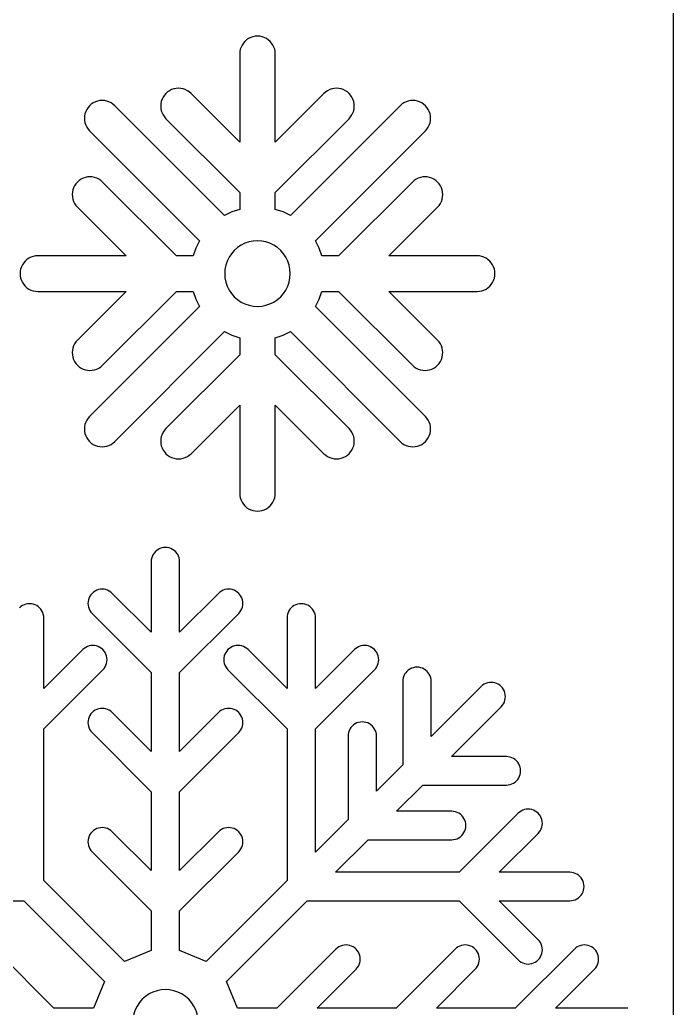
# Model space of a CAD drawing. Extents: x 0 to 210, y 0 to 297.
# Drawn here: x 151.2 to 210, y 58.1 to 147 of the extents above; entities that cross this region are included whole.
import ezdxf

# ---------------------------------------------------------------- set-up
doc = ezdxf.new("R2010")
doc.units = 0
doc.layers.add('Layer_1', color=7, linetype='CONTINUOUS')

msp = doc.modelspace()

# ---------------------------------------------------------------- linework, layer by layer
at = {"layer": 'Layer_1', "color": 7}
for p, q in [((210.000001, 296.999997), (210.000001, 0.000001)), ((171.335471, 144.929159), (171.219191, 144.75516)), ((171.473471, 145.08656), (171.335471, 144.929159)), ((171.630817, 145.224561), (171.473471, 145.08656)), ((171.804843, 145.34076), (171.630817, 145.224561)), ((171.992542, 145.43336), (171.804843, 145.34076)), ((172.190723, 145.500659), (171.992542, 145.43336)), ((172.395999, 145.541459), (172.190723, 145.500659)), ((172.604831, 145.555161), (172.395999, 145.541445)), ((172.813663, 145.541459), (172.604831, 145.555161)), ((173.018939, 145.500659), (172.813663, 145.541459)), ((173.21712, 145.43336), (173.018939, 145.500659)), ((173.404819, 145.34076), (173.21712, 145.43336)), ((173.578845, 145.224561), (173.404819, 145.34076)), ((173.736191, 145.08656), (173.578845, 145.224561)), ((173.874191, 144.929159), (173.736191, 145.08656)), ((173.990471, 144.75516), (173.874191, 144.929159)), ((171.018531, 144.163961), (171.004841, 143.955159)), ((171.059361, 144.369261), (171.018531, 144.163961)), ((171.126631, 144.56746), (171.059361, 144.369261)), ((171.219191, 144.75516), (171.126631, 144.56746)), ((174.083031, 144.56746), (173.990471, 144.75516)), ((174.150301, 144.369261), (174.083031, 144.56746)), ((174.191131, 144.163961), (174.150301, 144.369261)), ((174.204821, 143.955159), (174.191131, 144.163961)), ((171.004841, 143.955159), (171.004841, 136.017873)), ((174.204821, 136.017873), (174.204821, 143.955159)), ((164.523291, 140.53206), (164.365941, 140.394059)), ((164.697311, 140.648361), (164.523291, 140.53206)), ((164.885011, 140.740859), (164.697311, 140.648361)), ((165.083191, 140.808161), (164.885011, 140.740859)), ((165.288471, 140.848959), (165.083191, 140.808161)), ((165.497321, 140.862661), (165.288471, 140.848973)), ((165.706151, 140.848959), (165.497321, 140.862647)), ((165.911421, 140.808161), (165.706151, 140.848959)), ((166.109611, 140.740859), (165.911421, 140.808161)), ((166.297301, 140.648361), (166.109611, 140.740859)), ((166.471331, 140.53206), (166.297301, 140.648361)), ((166.628681, 140.394059), (166.471331, 140.53206)), ((178.738331, 140.53206), (178.580981, 140.394059)), ((178.912361, 140.648361), (178.738331, 140.53206)), ((179.100051, 140.740859), (178.912361, 140.648361)), ((179.298241, 140.808161), (179.100051, 140.740859)), ((179.503511, 140.848959), (179.298241, 140.808161)), ((179.712341, 140.862661), (179.503511, 140.848973)), ((179.921191, 140.848959), (179.712341, 140.862647)), ((180.126471, 140.808161), (179.921191, 140.848959)), ((180.324651, 140.740859), (180.126471, 140.808161)), ((180.512351, 140.648361), (180.324651, 140.740859)), ((180.686371, 140.53206), (180.512351, 140.648361)), ((180.843721, 140.394059), (180.686371, 140.53206)), ((158.020131, 139.645761), (157.832431, 139.55326)), ((158.218331, 139.71306), (158.020131, 139.645761)), ((158.423531, 139.753861), (158.218331, 139.71306)), ((158.632431, 139.76756), (158.423531, 139.753872)), ((158.841231, 139.753861), (158.632431, 139.767548)), ((159.046531, 139.71306), (158.841231, 139.753861)), ((159.244731, 139.645761), (159.046531, 139.71306)), ((159.432431, 139.55326), (159.244731, 139.645761)), ((163.951831, 139.67676), (163.911001, 139.471559)), ((164.019111, 139.874959), (163.951831, 139.67676)), ((164.111671, 140.06266), (164.019111, 139.874959)), ((164.227941, 140.236661), (164.111671, 140.06266)), ((164.365941, 140.394059), (164.227941, 140.236661)), ((171.004841, 136.017873), (166.628681, 140.394059)), ((178.580981, 140.394059), (174.204821, 136.017873)), ((180.981721, 140.236661), (180.843721, 140.394059)), ((181.097991, 140.06266), (180.981721, 140.236661)), ((181.190551, 139.874959), (181.097991, 140.06266)), ((181.257831, 139.67676), (181.190551, 139.874959)), ((181.298661, 139.471559), (181.257831, 139.67676)), ((185.964931, 139.645761), (185.777231, 139.55326)), ((186.163131, 139.71306), (185.964931, 139.645761)), ((186.368431, 139.753861), (186.163131, 139.71306)), ((186.577231, 139.76756), (186.368431, 139.753872)), ((186.786131, 139.753861), (186.577231, 139.767548)), ((186.991331, 139.71306), (186.786131, 139.753861)), ((187.189531, 139.645761), (186.991331, 139.71306)), ((187.377231, 139.55326), (187.189531, 139.645761)), ((157.154231, 138.779869), (157.086931, 138.581665)), ((157.246731, 138.967547), (157.154231, 138.779869)), ((157.363031, 139.14156), (157.246731, 138.967547)), ((157.501031, 139.298961), (157.363031, 139.14156)), ((157.658431, 139.436959), (157.501031, 139.298961)), ((157.832431, 139.55326), (157.658431, 139.436959)), ((159.606431, 139.436959), (159.432431, 139.55326)), ((159.763831, 139.298961), (159.606431, 139.436959)), ((169.649431, 129.413309), (159.763831, 139.298961)), ((163.911001, 139.471559), (163.89731, 139.262658)), ((163.897311, 139.262658), (163.911001, 139.053859)), ((163.911001, 139.053859), (163.951831, 138.848562)), ((163.951831, 138.848562), (164.019111, 138.650358)), ((185.445831, 139.298961), (175.560231, 129.413309)), ((181.190551, 138.650358), (181.257831, 138.848562)), ((181.257831, 138.848562), (181.298661, 139.053859)), ((181.312351, 139.262658), (181.29866, 139.471559)), ((181.298661, 139.053859), (181.312351, 139.262658)), ((185.603231, 139.436959), (185.445831, 139.298961)), ((185.777231, 139.55326), (185.603231, 139.436959)), ((187.551231, 139.436959), (187.377231, 139.55326)), ((187.708631, 139.298961), (187.551231, 139.436959)), ((187.846631, 139.14156), (187.708631, 139.298961)), ((187.962931, 138.967547), (187.846631, 139.14156)), ((188.055431, 138.779869), (187.962931, 138.967547)), ((188.122731, 138.581665), (188.055431, 138.779869)), ((157.032431, 138.16756), (157.04613, 137.958772)), ((157.046131, 138.376461), (157.032432, 138.16756)), ((157.086931, 138.581665), (157.046131, 138.376461)), ((157.046131, 137.958772), (157.086931, 137.753455)), ((164.019111, 138.650358), (164.111671, 138.462652)), ((164.111671, 138.462652), (164.227941, 138.288662)), ((164.227941, 138.288662), (164.365941, 138.131351)), ((164.365941, 138.131351), (171.004841, 131.492412)), ((174.204821, 131.492412), (180.843721, 138.131351)), ((180.843721, 138.131351), (180.981721, 138.288662)), ((180.981721, 138.288662), (181.097991, 138.462652)), ((181.097991, 138.462652), (181.190551, 138.650358)), ((188.163531, 138.376461), (188.122731, 138.581665)), ((188.122731, 137.753455), (188.163531, 137.958772)), ((188.163531, 137.958772), (188.17723, 138.16756)), ((188.177231, 138.16756), (188.163532, 138.376461)), ((157.086931, 137.753455), (157.154231, 137.555251)), ((157.154231, 137.555251), (157.246731, 137.367573)), ((157.246731, 137.367573), (157.363031, 137.193555)), ((157.363031, 137.193555), (157.501031, 137.036159)), ((157.501031, 137.036159), (167.386691, 127.150564)), ((177.822971, 127.150564), (187.708631, 137.036159)), ((187.708631, 137.036159), (187.846631, 137.193555)), ((187.846631, 137.193555), (187.962931, 137.367573)), ((187.962931, 137.367573), (188.055431, 137.555251)), ((188.055431, 137.555251), (188.122731, 137.753455)), ((156.563331, 132.572053), (156.405931, 132.434046)), ((156.737331, 132.688329), (156.563331, 132.572053)), ((156.925031, 132.780869), (156.737331, 132.688329)), ((157.123231, 132.848151), (156.925031, 132.780869)), ((157.328431, 132.888989), (157.123231, 132.848151)), ((157.537331, 132.902676), (157.328431, 132.888847)), ((157.746131, 132.888989), (157.537331, 132.902817)), ((157.951431, 132.848151), (157.746131, 132.888989)), ((158.149631, 132.780869), (157.951431, 132.848151)), ((158.337331, 132.688329), (158.149631, 132.780869)), ((158.511331, 132.572053), (158.337331, 132.688329)), ((158.668631, 132.434046), (158.511331, 132.572053)), ((186.698331, 132.572053), (186.541031, 132.434046)), ((186.872331, 132.688329), (186.698331, 132.572053)), ((187.060031, 132.780869), (186.872331, 132.688329)), ((187.258231, 132.848151), (187.060031, 132.780869)), ((187.463531, 132.888989), (187.258231, 132.848151)), ((187.672331, 132.902676), (187.463531, 132.888847)), ((187.881231, 132.888989), (187.672331, 132.902817)), ((188.086431, 132.848151), (187.881231, 132.888989)), ((188.284631, 132.780869), (188.086431, 132.848151)), ((188.472331, 132.688329), (188.284631, 132.780869)), ((188.646331, 132.572053), (188.472331, 132.688329)), ((188.803731, 132.434046), (188.646331, 132.572053)), ((155.991831, 131.716807), (155.951031, 131.511518)), ((156.059131, 131.914983), (155.991831, 131.716807)), ((156.151631, 132.102689), (156.059131, 131.914983)), ((156.267931, 132.276707), (156.151631, 132.102689)), ((156.405931, 132.434046), (156.267931, 132.276707)), ((165.307571, 125.795164), (158.668631, 132.434046)), ((186.541031, 132.434046), (179.902091, 125.795164)), ((188.941731, 132.276707), (188.803731, 132.434046)), ((189.058031, 132.102689), (188.941731, 132.276707)), ((189.150531, 131.914983), (189.058031, 132.102689)), ((189.217831, 131.716807), (189.150531, 131.914983)), ((189.258631, 131.511518), (189.217831, 131.716807)), ((155.937331, 131.302674), (155.95103, 131.093829)), ((155.951031, 131.511518), (155.937332, 131.302674)), ((155.951031, 131.093829), (155.991831, 130.888569)), ((155.991831, 130.888569), (156.059131, 130.690393)), ((171.004841, 131.492412), (171.004841, 129.974734)), ((174.204821, 129.974734), (174.204821, 131.492412)), ((189.150531, 130.690393), (189.217831, 130.888569)), ((189.217831, 130.888569), (189.258631, 131.093829)), ((189.258631, 131.093829), (189.27233, 131.302674)), ((189.272331, 131.302674), (189.258632, 131.511518)), ((156.059131, 130.690393), (156.151631, 130.502687)), ((156.151631, 130.502687), (156.267931, 130.328669)), ((156.267931, 130.328669), (156.405931, 130.171301)), ((156.405931, 130.171301), (160.782131, 125.795164)), ((171.004841, 129.974734), (170.308731, 129.738429)), ((174.900931, 129.738429), (174.204821, 129.974734)), ((184.427531, 125.795164), (188.803731, 130.171301)), ((188.803731, 130.171301), (188.941731, 130.328669)), ((188.941731, 130.328669), (189.058031, 130.502687)), ((189.058031, 130.502687), (189.150531, 130.690393)), ((170.308731, 129.738429), (169.649431, 129.413309)), ((175.560231, 129.413309), (174.900931, 129.738429)), ((167.386691, 127.150564), (167.061561, 126.491265)), ((178.148101, 126.491265), (177.822971, 127.150564)), ((167.061561, 126.491265), (166.825261, 125.795164)), ((178.384401, 125.795164), (178.148101, 126.491265)), ((151.870831, 125.464512), (151.713431, 125.326534)), ((152.044831, 125.580788), (151.870831, 125.464512)), ((152.232531, 125.673357), (152.044831, 125.580788)), ((152.430731, 125.740638), (152.232531, 125.673357)), ((152.636031, 125.781448), (152.430731, 125.740638)), ((152.844831, 125.795164), (152.636031, 125.781335)), ((160.782131, 125.795164), (152.844831, 125.795164)), ((166.825261, 125.795164), (165.307571, 125.795164)), ((179.902091, 125.795164), (178.384401, 125.795164)), ((192.364831, 125.795164), (184.427531, 125.795164)), ((192.573631, 125.781448), (192.364831, 125.795277)), ((192.778931, 125.740638), (192.573631, 125.781448)), ((192.977131, 125.673357), (192.778931, 125.740638)), ((193.164831, 125.580788), (192.977131, 125.673357)), ((193.338831, 125.464512), (193.164831, 125.580788)), ((193.496231, 125.326534), (193.338831, 125.464512)), ((151.299331, 124.609266), (151.258531, 124.404006)), ((151.366631, 124.807442), (151.299331, 124.609266)), ((151.459231, 124.995148), (151.366631, 124.807442)), ((151.575431, 125.169167), (151.459231, 124.995148)), ((151.713431, 125.326534), (151.575431, 125.169167)), ((193.634231, 125.169167), (193.496231, 125.326534)), ((193.750431, 124.995148), (193.634231, 125.169167)), ((193.843031, 124.807442), (193.750431, 124.995148)), ((193.910331, 124.609266), (193.843031, 124.807442)), ((193.951131, 124.404006), (193.910331, 124.609266)), ((151.244831, 124.195161), (151.25853, 123.986317)), ((151.258531, 124.404006), (151.244832, 124.195161)), ((151.258531, 123.986317), (151.299331, 123.781057)), ((151.299331, 123.781057), (151.366631, 123.58288)), ((151.366631, 123.58288), (151.459231, 123.395174)), ((175.554831, 124.195161), (175.554831, 124.195161)), ((193.750431, 123.395174), (193.843031, 123.58288)), ((193.843031, 123.58288), (193.910331, 123.781057)), ((193.910331, 123.781057), (193.951131, 123.986317)), ((193.951131, 123.986317), (193.96483, 124.195161)), ((193.964831, 124.195161), (193.951132, 124.404006)), ((151.459231, 123.395174), (151.575431, 123.221156)), ((151.575431, 123.221156), (151.713431, 123.063789)), ((151.713431, 123.063789), (151.870831, 122.92581)), ((151.870831, 122.92581), (152.044831, 122.809507)), ((152.044831, 122.809507), (152.232531, 122.716966)), ((152.232531, 122.716966), (152.430731, 122.649684)), ((192.778931, 122.649684), (192.977131, 122.716966)), ((192.977131, 122.716966), (193.164831, 122.809507)), ((193.164831, 122.809507), (193.338831, 122.92581)), ((193.338831, 122.92581), (193.496231, 123.063789)), ((193.496231, 123.063789), (193.634231, 123.221156)), ((193.634231, 123.221156), (193.750431, 123.395174)), ((152.430731, 122.649684), (152.636031, 122.608847)), ((152.636031, 122.608847), (152.844831, 122.595018)), ((152.844831, 122.595159), (160.782131, 122.595159)), ((160.782131, 122.595159), (156.405931, 118.219021)), ((158.668631, 115.956276), (165.307571, 122.595159)), ((165.307571, 122.595159), (166.825261, 122.595159)), ((166.825261, 122.595159), (167.061561, 121.899058)), ((167.061561, 121.899058), (167.386691, 121.239758)), ((177.822971, 121.239758), (178.148101, 121.899058)), ((178.148101, 121.899058), (178.384401, 122.595159)), ((178.384401, 122.595159), (179.902091, 122.595159)), ((179.902091, 122.595159), (186.541031, 115.956276)), ((188.803731, 118.219021), (184.427531, 122.595159)), ((184.427531, 122.595159), (192.364831, 122.595159)), ((192.364831, 122.595159), (192.573631, 122.608988)), ((192.573631, 122.608847), (192.778931, 122.649684)), ((167.386691, 121.239758), (157.501031, 111.354163)), ((187.708631, 111.354163), (177.822971, 121.239758)), ((159.763831, 109.091362), (169.649431, 118.977013)), ((169.649431, 118.977013), (170.308731, 118.651893)), ((170.308731, 118.651893), (171.004841, 118.415589)), ((171.004841, 118.415589), (171.004841, 116.897911)), ((174.204821, 118.415589), (174.900931, 118.651893)), ((174.204821, 116.897911), (174.204821, 118.415589)), ((174.900931, 118.651893), (175.560231, 118.977013)), ((175.560231, 118.977013), (185.445831, 109.091362)), ((155.991831, 117.501753), (155.951031, 117.296493)), ((156.059131, 117.69993), (155.991831, 117.501753)), ((156.151631, 117.887636), (156.059131, 117.69993)), ((156.267931, 118.061654), (156.151631, 117.887636)), ((156.405931, 118.219021), (156.267931, 118.061654)), ((188.941731, 118.061654), (188.803731, 118.219021)), ((189.058031, 117.887636), (188.941731, 118.061654)), ((189.150531, 117.69993), (189.058031, 117.887636)), ((189.217831, 117.501753), (189.150531, 117.69993)), ((189.258631, 117.296493), (189.217831, 117.501753)), ((155.937331, 117.087649), (155.95103, 116.878804)), ((155.951031, 117.296493), (155.937332, 117.087649)), ((155.951031, 116.878804), (155.991831, 116.673516)), ((155.991831, 116.673516), (156.059131, 116.475339)), ((156.059131, 116.475339), (156.151631, 116.287633)), ((171.004841, 116.897911), (164.365941, 110.258971)), ((180.843721, 110.258971), (174.204821, 116.897911)), ((189.058031, 116.287633), (189.150531, 116.475339)), ((189.150531, 116.475339), (189.217831, 116.673516)), ((189.217831, 116.673516), (189.258631, 116.878804)), ((189.258631, 116.878804), (189.27233, 117.087649)), ((189.272331, 117.087649), (189.258632, 117.296493)), ((156.151631, 116.287633), (156.267931, 116.113615)), ((156.267931, 116.113615), (156.405931, 115.956276)), ((156.405931, 115.956276), (156.563331, 115.818269)), ((156.563331, 115.818269), (156.737331, 115.701994)), ((156.737331, 115.701994), (156.925031, 115.609453)), ((156.925031, 115.609453), (157.123231, 115.542171)), ((157.951431, 115.542171), (158.149631, 115.609453)), ((158.149631, 115.609453), (158.337331, 115.701994)), ((158.337331, 115.701994), (158.511331, 115.818269)), ((158.511331, 115.818269), (158.668631, 115.956276)), ((186.541031, 115.956276), (186.698331, 115.818269)), ((186.698331, 115.818269), (186.872331, 115.701994)), ((186.872331, 115.701994), (187.060031, 115.609453)), ((187.060031, 115.609453), (187.258231, 115.542171)), ((188.086431, 115.542171), (188.284631, 115.609453)), ((188.284631, 115.609453), (188.472331, 115.701994)), ((188.472331, 115.701994), (188.646331, 115.818269)), ((188.646331, 115.818269), (188.803731, 115.956276)), ((188.803731, 115.956276), (188.941731, 116.113615)), ((188.941731, 116.113615), (189.058031, 116.287633)), ((157.123231, 115.542171), (157.328431, 115.501334)), ((157.328431, 115.501334), (157.537331, 115.487505)), ((157.537331, 115.487646), (157.746131, 115.501475)), ((157.746131, 115.501334), (157.951431, 115.542171)), ((187.258231, 115.542171), (187.463531, 115.501334)), ((187.463531, 115.501334), (187.672331, 115.487505)), ((187.672331, 115.487646), (187.881231, 115.501475)), ((187.881231, 115.501334), (188.086431, 115.542171)), ((166.628681, 107.996255), (171.004841, 112.372449)), ((171.004841, 112.372449), (171.004841, 104.435147)), ((174.204821, 104.435147), (174.204821, 112.372449)), ((174.204821, 112.372449), (178.580981, 107.996255)), ((157.363031, 111.196768), (157.246731, 111.022749)), ((157.501031, 111.354163), (157.363031, 111.196768)), ((187.846631, 111.196768), (187.708631, 111.354163)), ((187.962931, 111.022749), (187.846631, 111.196768)), ((157.046131, 110.43155), (157.032432, 110.222762)), ((157.086931, 110.636867), (157.046131, 110.43155)), ((157.154231, 110.835072), (157.086931, 110.636867)), ((157.246731, 111.022749), (157.154231, 110.835072)), ((164.365941, 110.258971), (164.227941, 110.101661)), ((180.981721, 110.101661), (180.843721, 110.258971)), ((188.055431, 110.835072), (187.962931, 111.022749)), ((188.122731, 110.636867), (188.055431, 110.835072)), ((188.163531, 110.43155), (188.122731, 110.636867)), ((188.177231, 110.222762), (188.163532, 110.43155)), ((157.032431, 110.222762), (157.04613, 110.013861)), ((157.046131, 110.013861), (157.086931, 109.808658)), ((157.086931, 109.808658), (157.154231, 109.610453)), ((157.154231, 109.610453), (157.246731, 109.422747)), ((157.246731, 109.422747), (157.363031, 109.248757)), ((163.951831, 109.54176), (163.911001, 109.336472)), ((164.019111, 109.739965), (163.951831, 109.54176)), ((164.111671, 109.927671), (164.019111, 109.739965)), ((164.227941, 110.101661), (164.111671, 109.927671)), ((181.097991, 109.927671), (180.981721, 110.101661)), ((181.190551, 109.739965), (181.097991, 109.927671)), ((181.257831, 109.54176), (181.190551, 109.739965)), ((181.298661, 109.336472), (181.257831, 109.54176)), ((187.846631, 109.248757), (187.962931, 109.422747)), ((187.962931, 109.422747), (188.055431, 109.610453)), ((188.055431, 109.610453), (188.122731, 109.808658)), ((188.122731, 109.808658), (188.163531, 110.013861)), ((188.163531, 110.013861), (188.17723, 110.222762)), ((157.363031, 109.248757), (157.501031, 109.091362)), ((157.501031, 109.091362), (157.658431, 108.953355)), ((157.658431, 108.953355), (157.832431, 108.837051)), ((157.832431, 108.837051), (158.020131, 108.744567)), ((158.020131, 108.744567), (158.218331, 108.677257)), ((158.218331, 108.677257), (158.423531, 108.636448)), ((158.423531, 108.636448), (158.632431, 108.622901)), ((158.632431, 108.62276), (158.841231, 108.636307)), ((158.841231, 108.636448), (159.046531, 108.677257)), ((159.046531, 108.677257), (159.244731, 108.744567)), ((159.244731, 108.744567), (159.432431, 108.837051)), ((159.432431, 108.837051), (159.606431, 108.953355)), ((159.606431, 108.953355), (159.763831, 109.091362)), ((163.911001, 109.336472), (163.89731, 109.127655)), ((163.897311, 109.127655), (163.911001, 108.918755)), ((163.911001, 108.918755), (163.951831, 108.713551)), ((163.951831, 108.713551), (164.019111, 108.515346)), ((164.019111, 108.515346), (164.111671, 108.327668)), ((181.097991, 108.327668), (181.190551, 108.515346)), ((181.190551, 108.515346), (181.257831, 108.713551)), ((181.257831, 108.713551), (181.298661, 108.918755)), ((181.312351, 109.127655), (181.29866, 109.336472)), ((181.298661, 108.918755), (181.312351, 109.127655)), ((185.445831, 109.091362), (185.603231, 108.953355)), ((185.603231, 108.953355), (185.777231, 108.837051)), ((185.777231, 108.837051), (185.964931, 108.744567)), ((185.964931, 108.744567), (186.163131, 108.677257)), ((186.163131, 108.677257), (186.368431, 108.636448)), ((186.368431, 108.636448), (186.577231, 108.622901)), ((186.577231, 108.62276), (186.786131, 108.636307)), ((186.786131, 108.636448), (186.991331, 108.677257)), ((186.991331, 108.677257), (187.189531, 108.744567)), ((187.189531, 108.744567), (187.377231, 108.837051)), ((187.377231, 108.837051), (187.551231, 108.953355)), ((187.551231, 108.953355), (187.708631, 109.091362)), ((187.708631, 109.091362), (187.846631, 109.248757)), ((164.111671, 108.327668), (164.227941, 108.15365)), ((164.227941, 108.15365), (164.365941, 107.996255)), ((164.365941, 107.996255), (164.523291, 107.858248)), ((164.523291, 107.858248), (164.697311, 107.741973)), ((164.697311, 107.741973), (164.885011, 107.64946)), ((164.885011, 107.64946), (165.083191, 107.58215)), ((165.083191, 107.58215), (165.288471, 107.541369)), ((165.706151, 107.541369), (165.911421, 107.58215)), ((165.911421, 107.58215), (166.109611, 107.64946)), ((166.109611, 107.64946), (166.297301, 107.741973)), ((166.297301, 107.741973), (166.471331, 107.858248)), ((166.471331, 107.858248), (166.628681, 107.996255)), ((178.580981, 107.996255), (178.738331, 107.858248)), ((178.738331, 107.858248), (178.912361, 107.741973)), ((178.912361, 107.741973), (179.100051, 107.64946)), ((179.100051, 107.64946), (179.298241, 107.58215)), ((179.298241, 107.58215), (179.503511, 107.541369)), ((179.921191, 107.541369), (180.126471, 107.58215)), ((180.126471, 107.58215), (180.324651, 107.64946)), ((180.324651, 107.64946), (180.512351, 107.741973)), ((180.512351, 107.741973), (180.686371, 107.858248)), ((180.686371, 107.858248), (180.843721, 107.996255)), ((180.843721, 107.996255), (180.981721, 108.15365)), ((180.981721, 108.15365), (181.097991, 108.327668)), ((165.288471, 107.541369), (165.497321, 107.52754)), ((165.497321, 107.527653), (165.706151, 107.541482)), ((179.503511, 107.541369), (179.712341, 107.52754)), ((179.712341, 107.527653), (179.921191, 107.541482)), ((171.004841, 104.435147), (171.018531, 104.226359)), ((171.018531, 104.226359), (171.059361, 104.02107)), ((171.059361, 104.02107), (171.126631, 103.822865)), ((174.083031, 103.822865), (174.150301, 104.02107)), ((174.150301, 104.02107), (174.191131, 104.226359)), ((174.191131, 104.226359), (174.204821, 104.435147)), ((171.126631, 103.822865), (171.219191, 103.635159)), ((171.219191, 103.635159), (171.335471, 103.461169)), ((171.335471, 103.461169), (171.473471, 103.303746)), ((171.473471, 103.303746), (171.630817, 103.165767)), ((171.630817, 103.165767), (171.804843, 103.049548)), ((173.404819, 103.049548), (173.578845, 103.165767)), ((173.578845, 103.165767), (173.736191, 103.303746)), ((173.736191, 103.303746), (173.874191, 103.461169)), ((173.874191, 103.461169), (173.990471, 103.635159)), ((173.990471, 103.635159), (174.083031, 103.822865)), ((171.804843, 103.049548), (171.992542, 102.956951)), ((171.992542, 102.956951), (172.190723, 102.889669)), ((172.190723, 102.889669), (172.395999, 102.84886)), ((172.395999, 102.84886), (172.604831, 102.835172)), ((172.604831, 102.835172), (172.813663, 102.848719)), ((172.813663, 102.84886), (173.018939, 102.889669)), ((173.018939, 102.889669), (173.21712, 102.956951)), ((173.21712, 102.956951), (173.404819, 103.049548)), ((163.141611, 98.776721), (163.087801, 98.618222)), ((163.215661, 98.926922), (163.141611, 98.776721)), ((163.308681, 99.066123), (163.215661, 98.926922)), ((163.419081, 99.192022), (163.308681, 99.066123)), ((163.544966, 99.302422), (163.419081, 99.192022)), ((163.684172, 99.395422), (163.544966, 99.302422)), ((163.834349, 99.469523), (163.684172, 99.395422)), ((163.992887, 99.523323), (163.834349, 99.469523)), ((164.157103, 99.555922), (163.992887, 99.523323)), ((164.324171, 99.56692), (164.157103, 99.555914)), ((164.491239, 99.555922), (164.324171, 99.56692)), ((164.655455, 99.523323), (164.491239, 99.555922)), ((164.813993, 99.469523), (164.655455, 99.523323)), ((164.96417, 99.395422), (164.813993, 99.469523)), ((165.103376, 99.302422), (164.96417, 99.395422)), ((165.229261, 99.192022), (165.103376, 99.302422)), ((165.339661, 99.066123), (165.229261, 99.192022)), ((165.432681, 98.926922), (165.339661, 99.066123)), ((165.506731, 98.776721), (165.432681, 98.926922)), ((165.560541, 98.618222), (165.506731, 98.776721)), ((163.055131, 98.454022), (163.044171, 98.286921)), ((163.044171, 98.286921), (163.044171, 91.937122)), ((163.087801, 98.618222), (163.055131, 98.454022)), ((165.593211, 98.454022), (165.560541, 98.618222)), ((165.604171, 98.286921), (165.593211, 98.454022)), ((165.604171, 91.937122), (165.604171, 98.286921)), ((157.529641, 95.172921), (157.455591, 95.022821)), ((157.622661, 95.312121), (157.529641, 95.172921)), ((157.733061, 95.438021), (157.622661, 95.312121)), ((157.858941, 95.54842), (157.733061, 95.438021)), ((157.998151, 95.641421), (157.858941, 95.54842)), ((158.148311, 95.715521), (157.998151, 95.641421)), ((158.306871, 95.769321), (158.148311, 95.715521)), ((158.471081, 95.802022), (158.306871, 95.769321)), ((158.638151, 95.812922), (158.471081, 95.802028)), ((158.805231, 95.802022), (158.638151, 95.812916)), ((158.969451, 95.769321), (158.805231, 95.802022)), ((159.127991, 95.715521), (158.969451, 95.769321)), ((159.278151, 95.641421), (159.127991, 95.715521)), ((159.417371, 95.54842), (159.278151, 95.641421)), ((159.543261, 95.438021), (159.417371, 95.54842)), ((163.044171, 91.937122), (159.543261, 95.438021)), ((169.105081, 95.438021), (165.604171, 91.937122)), ((169.230971, 95.54842), (169.105081, 95.438021)), ((169.370191, 95.641421), (169.230971, 95.54842)), ((169.520351, 95.715521), (169.370191, 95.641421)), ((169.678891, 95.769321), (169.520351, 95.715521)), ((169.843111, 95.802022), (169.678891, 95.769321)), ((170.010191, 95.812922), (169.843111, 95.802028)), ((170.177261, 95.802022), (170.010191, 95.812916)), ((170.341471, 95.769321), (170.177261, 95.802022)), ((170.500031, 95.715521), (170.341471, 95.769321)), ((170.650191, 95.641421), (170.500031, 95.715521)), ((170.789401, 95.54842), (170.650191, 95.641421)), ((170.915281, 95.438021), (170.789401, 95.54842)), ((171.025681, 95.312121), (170.915281, 95.438021)), ((171.118701, 95.172921), (171.025681, 95.312121)), ((171.192751, 95.022821), (171.118701, 95.172921)), ((151.326171, 94.241221), (151.200271, 94.130821)), ((151.465371, 94.334221), (151.326171, 94.241221)), ((151.615571, 94.408322), (151.465371, 94.334221)), ((151.774071, 94.462122), (151.615571, 94.408322)), ((151.938271, 94.494721), (151.774071, 94.462122)), ((152.105371, 94.505722), (151.938271, 94.494715)), ((152.272471, 94.494721), (152.105371, 94.505728)), ((152.436671, 94.462122), (152.272471, 94.494721)), ((152.595171, 94.408322), (152.436671, 94.462122)), ((152.745371, 94.334221), (152.595171, 94.408322)), ((152.884571, 94.241221), (152.745371, 94.334221)), ((153.010471, 94.130821), (152.884571, 94.241221)), ((157.358151, 94.532923), (157.36911, 94.36592)), ((157.369111, 94.700021), (157.358153, 94.532923)), ((157.401781, 94.86422), (157.369111, 94.700021)), ((157.369111, 94.36592), (157.401781, 94.201622)), ((157.455591, 95.022821), (157.401781, 94.86422)), ((171.246561, 94.86422), (171.192751, 95.022821)), ((171.279231, 94.700021), (171.246561, 94.86422)), ((171.246561, 94.201622), (171.279231, 94.36592)), ((171.279231, 94.36592), (171.29019, 94.532923)), ((171.290191, 94.532923), (171.279232, 94.700021)), ((175.763771, 94.241221), (175.637871, 94.130821)), ((175.902971, 94.334221), (175.763771, 94.241221)), ((176.053171, 94.408322), (175.902971, 94.334221)), ((176.211671, 94.462122), (176.053171, 94.408322)), ((176.375871, 94.494721), (176.211671, 94.462122)), ((176.542971, 94.505722), (176.375871, 94.494715)), ((176.710071, 94.494721), (176.542971, 94.505728)), ((176.874271, 94.462122), (176.710071, 94.494721)), ((177.032771, 94.408322), (176.874271, 94.462122)), ((177.182971, 94.334221), (177.032771, 94.408322)), ((177.322171, 94.241221), (177.182971, 94.334221)), ((177.448071, 94.130821), (177.322171, 94.241221)), ((153.120871, 94.004922), (153.010471, 94.130821)), ((153.213871, 93.865721), (153.120871, 94.004922)), ((153.287971, 93.715522), (153.213871, 93.865721)), ((153.341771, 93.557021), (153.287971, 93.715522)), ((153.374371, 93.392821), (153.341771, 93.557021)), ((153.385371, 93.22572), (153.37437, 93.392821)), ((157.401781, 94.201622), (157.455591, 94.04312)), ((157.455591, 94.04312), (157.529641, 93.892922)), ((157.529641, 93.892922), (157.622661, 93.753721)), ((157.622661, 93.753721), (157.733061, 93.627822)), ((157.733061, 93.627822), (163.044171, 88.316721)), ((165.604171, 88.316721), (170.915281, 93.627822)), ((170.915281, 93.627822), (171.025681, 93.753721)), ((171.025681, 93.753721), (171.118701, 93.892922)), ((171.118701, 93.892922), (171.192751, 94.04312)), ((171.192751, 94.04312), (171.246561, 94.201622)), ((175.273971, 93.392821), (175.26297, 93.22572)), ((175.306571, 93.557021), (175.273971, 93.392821)), ((175.360371, 93.715522), (175.306571, 93.557021)), ((175.434471, 93.865721), (175.360371, 93.715522)), ((175.527471, 94.004922), (175.434471, 93.865721)), ((175.637871, 94.130821), (175.527471, 94.004922)), ((177.558471, 94.004922), (177.448071, 94.130821)), ((177.651471, 93.865721), (177.558471, 94.004922)), ((177.725571, 93.715522), (177.651471, 93.865721)), ((177.779371, 93.557021), (177.725571, 93.715522)), ((177.811971, 93.392821), (177.779371, 93.557021)), ((177.822971, 93.22572), (177.81197, 93.392821)), ((153.385371, 86.87592), (153.385371, 93.22572)), ((175.262971, 93.22572), (175.262971, 86.87592)), ((177.822971, 86.87592), (177.822971, 93.22572)), ((157.460111, 90.708123), (157.301561, 90.65432)), ((157.624331, 90.740821), (157.460111, 90.708123)), ((157.791391, 90.751721), (157.624331, 90.740827)), ((157.958461, 90.740821), (157.791391, 90.751715)), ((158.122681, 90.708123), (157.958461, 90.740821)), ((158.281231, 90.65432), (158.122681, 90.708123)), ((170.525661, 90.708123), (170.367111, 90.65432)), ((170.689881, 90.740821), (170.525661, 90.708123)), ((170.856951, 90.751721), (170.689881, 90.740827)), ((171.024011, 90.740821), (170.856951, 90.751715)), ((171.188231, 90.708123), (171.024011, 90.740821)), ((171.346781, 90.65432), (171.188231, 90.708123)), ((181.897671, 90.708123), (181.739171, 90.65432)), ((182.061871, 90.740821), (181.897671, 90.708123)), ((182.228971, 90.751721), (182.061871, 90.740827)), ((182.396071, 90.740821), (182.228971, 90.751715)), ((182.560271, 90.708123), (182.396071, 90.740821)), ((182.718871, 90.65432), (182.560271, 90.708123)), ((156.886301, 90.376822), (153.385371, 86.87592)), ((157.012171, 90.487222), (156.886301, 90.376822)), ((157.151391, 90.580223), (157.012171, 90.487222)), ((157.301561, 90.65432), (157.151391, 90.580223)), ((158.431391, 90.580223), (158.281231, 90.65432)), ((158.570611, 90.487222), (158.431391, 90.580223)), ((158.696481, 90.376822), (158.570611, 90.487222)), ((158.806881, 90.250923), (158.696481, 90.376822)), ((158.899911, 90.111722), (158.806881, 90.250923)), ((158.973971, 89.961623), (158.899911, 90.111722)), ((159.027781, 89.803022), (158.973971, 89.961623)), ((159.060441, 89.638822), (159.027781, 89.803022)), ((169.620561, 89.803022), (169.587901, 89.638822)), ((169.674371, 89.961623), (169.620561, 89.803022)), ((169.748431, 90.111722), (169.674371, 89.961623)), ((169.841461, 90.250923), (169.748431, 90.111722)), ((169.951861, 90.376822), (169.841461, 90.250923)), ((170.077731, 90.487222), (169.951861, 90.376822)), ((170.216951, 90.580223), (170.077731, 90.487222)), ((170.367111, 90.65432), (170.216951, 90.580223)), ((171.496951, 90.580223), (171.346781, 90.65432)), ((171.636171, 90.487222), (171.496951, 90.580223)), ((171.762041, 90.376822), (171.636171, 90.487222)), ((175.262971, 86.87592), (171.762041, 90.376822)), ((181.323871, 90.376822), (177.822971, 86.87592)), ((181.449771, 90.487222), (181.323871, 90.376822)), ((181.588971, 90.580223), (181.449771, 90.487222)), ((181.739171, 90.65432), (181.588971, 90.580223)), ((182.868971, 90.580223), (182.718871, 90.65432)), ((183.008171, 90.487222), (182.868971, 90.580223)), ((183.134071, 90.376822), (183.008171, 90.487222)), ((183.244471, 90.250923), (183.134071, 90.376822)), ((183.337471, 90.111722), (183.244471, 90.250923)), ((183.411571, 89.961623), (183.337471, 90.111722)), ((183.465371, 89.803022), (183.411571, 89.961623)), ((183.498071, 89.638822), (183.465371, 89.803022)), ((158.899911, 88.83172), (158.973971, 88.981922)), ((158.973971, 88.981922), (159.027781, 89.140421)), ((159.027781, 89.140421), (159.060441, 89.304621)), ((159.071391, 89.471721), (159.060441, 89.638822)), ((159.060441, 89.304621), (159.071391, 89.471721)), ((169.587901, 89.638822), (169.576951, 89.471721)), ((169.576951, 89.471721), (169.587901, 89.304621)), ((169.587901, 89.304621), (169.620561, 89.140421)), ((169.620561, 89.140421), (169.674371, 88.981922)), ((169.674371, 88.981922), (169.748431, 88.83172)), ((183.337471, 88.83172), (183.411571, 88.981922)), ((183.411571, 88.981922), (183.465371, 89.140421)), ((183.465371, 89.140421), (183.498071, 89.304621)), ((183.498071, 89.304621), (183.508971, 89.471721)), ((183.508971, 89.471721), (183.498072, 89.638822)), ((153.385371, 83.255523), (158.696481, 88.566621)), ((158.696481, 88.566621), (158.806881, 88.692523)), ((158.806881, 88.692523), (158.899911, 88.83172)), ((163.044171, 88.316721), (163.044171, 81.217122)), ((165.604171, 81.217122), (165.604171, 88.316721)), ((169.748431, 88.83172), (169.841461, 88.692523)), ((169.841461, 88.692523), (169.951861, 88.566621)), ((169.951861, 88.566621), (175.262971, 83.255523)), ((177.822971, 83.255523), (183.134071, 88.566621)), ((183.134071, 88.566621), (183.244471, 88.692523)), ((183.244471, 88.692523), (183.337471, 88.83172)), ((185.843071, 88.15562), (185.768971, 88.005422)), ((185.936071, 88.294821), (185.843071, 88.15562)), ((186.046471, 88.420621), (185.936071, 88.294821)), ((186.172371, 88.531123), (186.046471, 88.420621)), ((186.311571, 88.624121), (186.172371, 88.531123)), ((186.461771, 88.698122), (186.311571, 88.624121)), ((186.620271, 88.751922), (186.461771, 88.698122)), ((186.784471, 88.78462), (186.620271, 88.751922)), ((186.951571, 88.795621), (186.784471, 88.784615)), ((187.118671, 88.78462), (186.951571, 88.795627)), ((187.282871, 88.751922), (187.118671, 88.78462)), ((187.441371, 88.698122), (187.282871, 88.751922)), ((187.591571, 88.624121), (187.441371, 88.698122)), ((187.730771, 88.531123), (187.591571, 88.624121)), ((187.856671, 88.420621), (187.730771, 88.531123)), ((187.967071, 88.294821), (187.856671, 88.420621)), ((188.060071, 88.15562), (187.967071, 88.294821)), ((188.134171, 88.005422), (188.060071, 88.15562)), ((185.682571, 87.682622), (185.67157, 87.515622)), ((185.671571, 87.515622), (185.671571, 80.004521)), ((185.715171, 87.846923), (185.682571, 87.682622)), ((185.768971, 88.005422), (185.715171, 87.846923)), ((188.187971, 87.846923), (188.134171, 88.005422)), ((188.220671, 87.682622), (188.187971, 87.846923)), ((188.231571, 87.515622), (188.220672, 87.682622)), ((188.231571, 82.564522), (188.231571, 87.515622)), ((192.847471, 87.164922), (192.721571, 87.054522)), ((192.986671, 87.257922), (192.847471, 87.164922)), ((193.13687, 87.332023), (192.986671, 87.257922)), ((193.295372, 87.385823), (193.13687, 87.332023)), ((193.459571, 87.418422), (193.295372, 87.385823)), ((193.626672, 87.42942), (193.459571, 87.418414)), ((193.79377, 87.418422), (193.626672, 87.429429)), ((193.95797, 87.385823), (193.79377, 87.418422)), ((194.116472, 87.332023), (193.95797, 87.385823)), ((194.26667, 87.257922), (194.116472, 87.332023)), ((194.405871, 87.164922), (194.26667, 87.257922)), ((194.53177, 87.054522), (194.405871, 87.164922)), ((192.721571, 87.054522), (188.231571, 82.564522)), ((194.64217, 86.928623), (194.53177, 87.054522)), ((194.735171, 86.789422), (194.64217, 86.928623)), ((194.809271, 86.639221), (194.735171, 86.789422)), ((194.863071, 86.480722), (194.809271, 86.639221)), ((194.89567, 86.316522), (194.863071, 86.480722)), ((194.906671, 86.149421), (194.895665, 86.316522)), ((194.53177, 85.24432), (194.64217, 85.370223)), ((194.64217, 85.370223), (194.735171, 85.509423)), ((194.735171, 85.509423), (194.809271, 85.659622)), ((194.809271, 85.659622), (194.863071, 85.818121)), ((194.863071, 85.818121), (194.89567, 85.982323)), ((194.89567, 85.982323), (194.906677, 86.149421)), ((157.622661, 84.592122), (157.529641, 84.452921)), ((157.733061, 84.718021), (157.622661, 84.592122)), ((157.858941, 84.828421), (157.733061, 84.718021)), ((157.998151, 84.921422), (157.858941, 84.828421)), ((158.148311, 84.995522), (157.998151, 84.921422)), ((158.306871, 85.049322), (158.148311, 84.995522)), ((158.471081, 85.082023), (158.306871, 85.049322)), ((158.638151, 85.092922), (158.471081, 85.082029)), ((158.805231, 85.082023), (158.638151, 85.092917)), ((158.969451, 85.049322), (158.805231, 85.082023)), ((159.127991, 84.995522), (158.969451, 85.049322)), ((159.278151, 84.921422), (159.127991, 84.995522)), ((159.417371, 84.828421), (159.278151, 84.921422)), ((159.543261, 84.718021), (159.417371, 84.828421)), ((163.044171, 81.217122), (159.543261, 84.718021)), ((169.105081, 84.718021), (165.604171, 81.217122)), ((169.230971, 84.828421), (169.105081, 84.718021)), ((169.370191, 84.921422), (169.230971, 84.828421)), ((169.520351, 84.995522), (169.370191, 84.921422)), ((169.678891, 85.049322), (169.520351, 84.995522)), ((169.843111, 85.082023), (169.678891, 85.049322)), ((170.010191, 85.092922), (169.843111, 85.082029)), ((170.177261, 85.082023), (170.010191, 85.092917)), ((170.341471, 85.049322), (170.177261, 85.082023)), ((170.500031, 84.995522), (170.341471, 85.049322)), ((170.650191, 84.921422), (170.500031, 84.995522)), ((170.789401, 84.828421), (170.650191, 84.921422)), ((170.915281, 84.718021), (170.789401, 84.828421)), ((171.025681, 84.592122), (170.915281, 84.718021)), ((171.118701, 84.452921), (171.025681, 84.592122)), ((190.041771, 80.754323), (194.53177, 85.24432)), ((157.358151, 83.81292), (157.36911, 83.645921)), ((157.369111, 83.980021), (157.358153, 83.81292)), ((157.401781, 84.144221), (157.369111, 83.980021)), ((157.369111, 83.645921), (157.401781, 83.481623)), ((157.455591, 84.302821), (157.401781, 84.144221)), ((157.529641, 84.452921), (157.455591, 84.302821)), ((171.192751, 84.302821), (171.118701, 84.452921)), ((171.246561, 84.144221), (171.192751, 84.302821)), ((171.279231, 83.980021), (171.246561, 84.144221)), ((171.246561, 83.481623), (171.279231, 83.645921)), ((171.279231, 83.645921), (171.29019, 83.81292)), ((171.290191, 83.81292), (171.279232, 83.980021)), ((181.250871, 83.609622), (181.125071, 83.499222)), ((181.390071, 83.702622), (181.250871, 83.609622)), ((181.540271, 83.776723), (181.390071, 83.702622)), ((181.698871, 83.830523), (181.540271, 83.776723)), ((181.863071, 83.863221), (181.698871, 83.830523)), ((182.030071, 83.87412), (181.863071, 83.863226)), ((182.197171, 83.863221), (182.030071, 83.874115)), ((182.361371, 83.830523), (182.197171, 83.863221)), ((182.519971, 83.776723), (182.361371, 83.830523)), ((182.670071, 83.702622), (182.519971, 83.776723)), ((182.809371, 83.609622), (182.670071, 83.702622)), ((182.935171, 83.499222), (182.809371, 83.609622)), ((153.385371, 69.595917), (153.385371, 83.255523)), ((157.401781, 83.481623), (157.455591, 83.323121)), ((157.455591, 83.323121), (157.529641, 83.172922)), ((157.529641, 83.172922), (157.622661, 83.033722)), ((157.622661, 83.033722), (157.733061, 82.907822)), ((157.733061, 82.907822), (163.044171, 77.596722)), ((165.604171, 77.596722), (170.915281, 82.907822)), ((170.915281, 82.907822), (171.025681, 83.033722)), ((171.025681, 83.033722), (171.118701, 83.172922)), ((171.118701, 83.172922), (171.192751, 83.323121)), ((171.192751, 83.323121), (171.246561, 83.481623)), ((175.262971, 83.255523), (175.262971, 69.595917)), ((177.822971, 72.155921), (177.822971, 83.255523)), ((180.761071, 82.761222), (180.75007, 82.594121)), ((180.793771, 82.925422), (180.761071, 82.761222)), ((180.847571, 83.083921), (180.793771, 82.925422)), ((180.921571, 83.234122), (180.847571, 83.083921)), ((181.014671, 83.373323), (180.921571, 83.234122)), ((181.125071, 83.499222), (181.014671, 83.373323)), ((183.045671, 83.373323), (182.935171, 83.499222)), ((183.138671, 83.234122), (183.045671, 83.373323)), ((183.212671, 83.083921), (183.138671, 83.234122)), ((183.266471, 82.925422), (183.212671, 83.083921)), ((183.299171, 82.761222), (183.266471, 82.925422)), ((183.310071, 82.594121), (183.299172, 82.761222)), ((180.750071, 82.594121), (180.750071, 75.083022)), ((183.310071, 77.64302), (183.310071, 82.594121)), ((194.992871, 80.754323), (190.041771, 80.754323)), ((195.15987, 80.743421), (194.992871, 80.754314)), ((195.324171, 80.710722), (195.15987, 80.743421)), ((195.48267, 80.656922), (195.324171, 80.710722)), ((195.632872, 80.582822), (195.48267, 80.656922)), ((195.772072, 80.489821), (195.632872, 80.582822)), ((195.897873, 80.379422), (195.772072, 80.489821)), ((196.008371, 80.253522), (195.897873, 80.379422)), ((196.101372, 80.114322), (196.008371, 80.253522)), ((196.17537, 79.96412), (196.101372, 80.114322)), ((185.671571, 80.004521), (183.310071, 77.64302)), ((196.22917, 79.805622), (196.17537, 79.96412)), ((196.17537, 78.984521), (196.22917, 79.14302)), ((196.261871, 79.641422), (196.22917, 79.805622)), ((196.22917, 79.14302), (196.261871, 79.307223)), ((196.27287, 79.474321), (196.261863, 79.641422)), ((196.261871, 79.307223), (196.272878, 79.474321)), ((195.15987, 78.205323), (195.324171, 78.237922)), ((195.324171, 78.237922), (195.48267, 78.291722)), ((195.48267, 78.291722), (195.632872, 78.365823)), ((195.632872, 78.365823), (195.772072, 78.458821)), ((195.772072, 78.458821), (195.897873, 78.569223)), ((195.897873, 78.569223), (196.008371, 78.695122)), ((196.008371, 78.695122), (196.101372, 78.834323)), ((196.101372, 78.834323), (196.17537, 78.984521)), ((163.044171, 77.596722), (163.044171, 70.497109)), ((165.604171, 70.497109), (165.604171, 77.596722)), ((185.120271, 75.832822), (187.481771, 78.194322)), ((187.481771, 78.194322), (194.992871, 78.194322)), ((194.992871, 78.194322), (195.15987, 78.205329)), ((190.071371, 75.832822), (185.120271, 75.832822)), ((190.238471, 75.821922), (190.071371, 75.832816)), ((190.402671, 75.789221), (190.238471, 75.821922)), ((190.561171, 75.735421), (190.402671, 75.789221)), ((190.711371, 75.661423), (190.561171, 75.735421)), ((190.850571, 75.568422), (190.711371, 75.661423)), ((196.043872, 75.656822), (190.732771, 70.345725)), ((196.169771, 75.767222), (196.043872, 75.656822)), ((196.308972, 75.860223), (196.169771, 75.767222)), ((196.45917, 75.93432), (196.308972, 75.860223)), ((196.617672, 75.988123), (196.45917, 75.93432)), ((196.781872, 76.020821), (196.617672, 75.988123)), ((196.94897, 76.031721), (196.781872, 76.020827)), ((197.116071, 76.020821), (196.94897, 76.031715)), ((197.28027, 75.988123), (197.116071, 76.020821)), ((197.438871, 75.93432), (197.28027, 75.988123)), ((197.588971, 75.860223), (197.438871, 75.93432)), ((197.728171, 75.767222), (197.588971, 75.860223)), ((197.85407, 75.656822), (197.728171, 75.767222)), ((197.96447, 75.530923), (197.85407, 75.656822)), ((180.750071, 75.083022), (177.822971, 72.155921)), ((190.976471, 75.457921), (190.850571, 75.568422)), ((191.086871, 75.33212), (190.976471, 75.457921)), ((191.179871, 75.192821), (191.086871, 75.33212)), ((191.253971, 75.042721), (191.179871, 75.192821)), ((191.307771, 74.88412), (191.253971, 75.042721)), ((191.340471, 74.719921), (191.307771, 74.88412)), ((191.351371, 74.552823), (191.340472, 74.719921)), ((198.057471, 75.391723), (197.96447, 75.530923)), ((198.131571, 75.241623), (198.057471, 75.391723)), ((198.185371, 75.083022), (198.131571, 75.241623)), ((198.218072, 74.918823), (198.185371, 75.083022)), ((198.218072, 74.584621), (198.228966, 74.751722)), ((198.228972, 74.751722), (198.218078, 74.918823)), ((157.622661, 73.872122), (157.529641, 73.732922)), ((157.733061, 73.998022), (157.622661, 73.872122)), ((157.858941, 74.108421), (157.733061, 73.998022)), ((157.998151, 74.201422), (157.858941, 74.108421)), ((158.148311, 74.275522), (157.998151, 74.201422)), ((158.306871, 74.329322), (158.148311, 74.275522)), ((158.471081, 74.362021), (158.306871, 74.329322)), ((158.638151, 74.372923), (158.471081, 74.362029)), ((158.805231, 74.362021), (158.638151, 74.372914)), ((158.969451, 74.329322), (158.805231, 74.362021)), ((159.127991, 74.275522), (158.969451, 74.329322)), ((159.278151, 74.201422), (159.127991, 74.275522)), ((159.417371, 74.108421), (159.278151, 74.201422)), ((159.543261, 73.998022), (159.417371, 74.108421)), ((163.044171, 70.497109), (159.543261, 73.998022)), ((169.105081, 73.998022), (165.604171, 70.497109)), ((169.230971, 74.108421), (169.105081, 73.998022)), ((169.370191, 74.201422), (169.230971, 74.108421)), ((169.520351, 74.275522), (169.370191, 74.201422)), ((169.678891, 74.329322), (169.520351, 74.275522)), ((169.843111, 74.362021), (169.678891, 74.329322)), ((170.010191, 74.372923), (169.843111, 74.362029)), ((170.177261, 74.362021), (170.010191, 74.372914)), ((170.341471, 74.329322), (170.177261, 74.362021)), ((170.500031, 74.275522), (170.341471, 74.329322)), ((170.650191, 74.201422), (170.500031, 74.275522)), ((170.789401, 74.108421), (170.650191, 74.201422)), ((170.915281, 73.998022), (170.789401, 74.108421)), ((171.025681, 73.872122), (170.915281, 73.998022)), ((171.118701, 73.732922), (171.025681, 73.872122)), ((191.086871, 73.773621), (191.179871, 73.912822)), ((191.179871, 73.912822), (191.253971, 74.06302)), ((191.253971, 74.06302), (191.307771, 74.221621)), ((191.307771, 74.221621), (191.340471, 74.38582)), ((191.340471, 74.38582), (191.35137, 74.552823)), ((194.353172, 70.345725), (197.85407, 73.846621)), ((197.85407, 73.846621), (197.96447, 73.972523)), ((197.96447, 73.972523), (198.057471, 74.111721)), ((198.057471, 74.111721), (198.131571, 74.261922)), ((198.131571, 74.261922), (198.185371, 74.420421)), ((198.185371, 74.420421), (198.218072, 74.584621)), ((157.358151, 73.092921), (157.36911, 72.925823)), ((157.369111, 73.260022), (157.358153, 73.092921)), ((157.401781, 73.424222), (157.369111, 73.260022)), ((157.369111, 72.925823), (157.401781, 72.76162)), ((157.455591, 73.582822), (157.401781, 73.424222)), ((157.529641, 73.732922), (157.455591, 73.582822)), ((171.192751, 73.582822), (171.118701, 73.732922)), ((171.246561, 73.424222), (171.192751, 73.582822)), ((171.279231, 73.260022), (171.246561, 73.424222)), ((171.246561, 72.76162), (171.279231, 72.925823)), ((171.279231, 72.925823), (171.29019, 73.092921)), ((171.290191, 73.092921), (171.279232, 73.260022)), ((179.633171, 70.345725), (182.560271, 73.272821)), ((182.560271, 73.272821), (190.071371, 73.272821)), ((190.071371, 73.272821), (190.238471, 73.283827)), ((190.238471, 73.283822), (190.402671, 73.316523)), ((190.402671, 73.316523), (190.561171, 73.370323)), ((190.561171, 73.370323), (190.711371, 73.444321)), ((190.711371, 73.444321), (190.850571, 73.537421)), ((190.850571, 73.537421), (190.976471, 73.647821)), ((190.976471, 73.647821), (191.086871, 73.773621)), ((157.401781, 72.76162), (157.455591, 72.603121)), ((157.455591, 72.603121), (157.529641, 72.452923)), ((157.529641, 72.452923), (157.622661, 72.313722)), ((157.622661, 72.313722), (157.733061, 72.187823)), ((157.733061, 72.187823), (163.044171, 66.876734)), ((165.604171, 66.876734), (170.915281, 72.187823)), ((170.915281, 72.187823), (171.025681, 72.313722)), ((171.025681, 72.313722), (171.118701, 72.452923)), ((171.118701, 72.452923), (171.192751, 72.603121)), ((171.192751, 72.603121), (171.246561, 72.76162)), ((190.732771, 70.345725), (179.633171, 70.345725)), ((200.702971, 70.345725), (194.353172, 70.345725)), ((200.870072, 70.334718), (200.702971, 70.345725)), ((201.034272, 70.302121), (200.870072, 70.334718)), ((201.192771, 70.24833), (201.034272, 70.302121)), ((201.342972, 70.174218), (201.192771, 70.24833)), ((160.654431, 62.32686), (153.385371, 69.595917)), ((175.262971, 69.595917), (167.993911, 62.32686)), ((201.48217, 70.081226), (201.342972, 70.174218)), ((201.608072, 69.970821), (201.48217, 70.081226)), ((201.718472, 69.844921), (201.608072, 69.970821)), ((201.811472, 69.705729), (201.718472, 69.844921)), ((201.88557, 69.555531), (201.811472, 69.705729)), ((201.93937, 69.397035), (201.88557, 69.555531)), ((201.971972, 69.23281), (201.93937, 69.397035)), ((201.811472, 68.42571), (201.88557, 68.575909)), ((201.88557, 68.575909), (201.93937, 68.734433)), ((201.93937, 68.734433), (201.971972, 68.89863)), ((201.98297, 69.065734), (201.971964, 69.23281)), ((201.971972, 68.89863), (201.982979, 69.065734)), ((137.915571, 67.785715), (151.575171, 67.785715)), ((151.575171, 67.785715), (158.844241, 60.516658)), ((169.804101, 60.516658), (177.073171, 67.785715)), ((177.073171, 67.785715), (190.732771, 67.785715)), ((190.732771, 67.785715), (196.043872, 62.474603)), ((197.85407, 64.284805), (194.353172, 67.785715)), ((194.353172, 67.785715), (200.702971, 67.785715)), ((200.702971, 67.785715), (200.870072, 67.796722)), ((200.870072, 67.796722), (201.034272, 67.829318)), ((201.034272, 67.829318), (201.192771, 67.88311)), ((201.192771, 67.88311), (201.342972, 67.957222)), ((201.342972, 67.957222), (201.48217, 68.050214)), ((201.48217, 68.050214), (201.608072, 68.160619)), ((201.608072, 68.160619), (201.718472, 68.286518)), ((201.718472, 68.286518), (201.811472, 68.42571)), ((163.044171, 66.876734), (163.044171, 63.316726)), ((165.604171, 63.316726), (165.604171, 66.876734)), ((197.96447, 64.158934), (197.85407, 64.284805)), ((198.057471, 64.019714), (197.96447, 64.158934)), ((198.131571, 63.869543), (198.057471, 64.019714)), ((154.294371, 58.126914), (148.983271, 63.438025)), ((163.044171, 63.316726), (160.654431, 62.32686)), ((167.993911, 62.32686), (165.604171, 63.316726)), ((179.665071, 63.438025), (174.353971, 58.126914)), ((179.790971, 63.548431), (179.665071, 63.438025)), ((179.930171, 63.641451), (179.790971, 63.548431)), ((180.080371, 63.715506), (179.930171, 63.641451)), ((180.238871, 63.769298), (180.080371, 63.715506)), ((180.403071, 63.801979), (180.238871, 63.769298)), ((180.570171, 63.812929), (180.403071, 63.801923)), ((180.737271, 63.801979), (180.570171, 63.812986)), ((180.901471, 63.769298), (180.737271, 63.801979)), ((181.060071, 63.715506), (180.901471, 63.769298)), ((181.210171, 63.641451), (181.060071, 63.715506)), ((181.349371, 63.548431), (181.210171, 63.641451)), ((181.475271, 63.438025), (181.349371, 63.548431)), ((181.585671, 63.312154), (181.475271, 63.438025)), ((181.678671, 63.172934), (181.585671, 63.312154)), ((181.752771, 63.022792), (181.678671, 63.172934)), ((190.385071, 63.438025), (185.073971, 58.126914)), ((190.510971, 63.548431), (190.385071, 63.438025)), ((190.650171, 63.641451), (190.510971, 63.548431)), ((190.800371, 63.715506), (190.650171, 63.641451)), ((190.958871, 63.769298), (190.800371, 63.715506)), ((191.123171, 63.801979), (190.958871, 63.769298)), ((191.290171, 63.812929), (191.123171, 63.801923)), ((191.457271, 63.801979), (191.290171, 63.812986)), ((191.621471, 63.769298), (191.457271, 63.801979)), ((191.780071, 63.715506), (191.621471, 63.769298)), ((191.930171, 63.641451), (191.780071, 63.715506)), ((192.069371, 63.548431), (191.930171, 63.641451)), ((192.195271, 63.438025), (192.069371, 63.548431)), ((192.305671, 63.312154), (192.195271, 63.438025)), ((192.398671, 63.172934), (192.305671, 63.312154)), ((192.472771, 63.022792), (192.398671, 63.172934)), ((201.10507, 63.438025), (195.793972, 58.126914)), ((198.185371, 63.710991), (198.131571, 63.869543)), ((198.218072, 63.546766), (198.185371, 63.710991)), ((198.185371, 63.048418), (198.218072, 63.212643)), ((198.218072, 63.212643), (198.228966, 63.37969)), ((198.228972, 63.37969), (198.218078, 63.546766)), ((201.230972, 63.548431), (201.10507, 63.438025)), ((201.37017, 63.641451), (201.230972, 63.548431)), ((201.520371, 63.715506), (201.37017, 63.641451)), ((201.67887, 63.769298), (201.520371, 63.715506)), ((201.843172, 63.801979), (201.67887, 63.769298)), ((202.010171, 63.812929), (201.843172, 63.801923)), ((202.177272, 63.801979), (202.010171, 63.812986)), ((202.341472, 63.769298), (202.177272, 63.801979)), ((202.500072, 63.715506), (202.341472, 63.769298)), ((202.650172, 63.641451), (202.500072, 63.715506)), ((202.789372, 63.548431), (202.650172, 63.641451)), ((202.915272, 63.438025), (202.789372, 63.548431)), ((203.025671, 63.312154), (202.915272, 63.438025)), ((203.118672, 63.172934), (203.025671, 63.312154)), ((203.192772, 63.022792), (203.118672, 63.172934)), ((181.806571, 62.864211), (181.752771, 63.022792)), ((181.839271, 62.700014), (181.806571, 62.864211)), ((181.806571, 62.201638), (181.839271, 62.365863)), ((181.839271, 62.365863), (181.850171, 62.532939)), ((181.850171, 62.532939), (181.839272, 62.700014)), ((192.526571, 62.864211), (192.472771, 63.022792)), ((192.559271, 62.700014), (192.526571, 62.864211)), ((192.526571, 62.201638), (192.559271, 62.365863)), ((192.559271, 62.365863), (192.570165, 62.532939)), ((192.570171, 62.532939), (192.559277, 62.700014)), ((196.043872, 62.474603), (196.169771, 62.364198)), ((196.169771, 62.364198), (196.308972, 62.271178)), ((196.308972, 62.271178), (196.45917, 62.197122)), ((197.438871, 62.197122), (197.588971, 62.271178)), ((197.588971, 62.271178), (197.728171, 62.364198)), ((197.728171, 62.364198), (197.85407, 62.474603)), ((197.85407, 62.474603), (197.96447, 62.600474)), ((197.96447, 62.600474), (198.057471, 62.739695)), ((198.057471, 62.739695), (198.131571, 62.889865)), ((198.131571, 62.889865), (198.185371, 63.048418)), ((203.246572, 62.864211), (203.192772, 63.022792)), ((203.279271, 62.700014), (203.246572, 62.864211)), ((203.246572, 62.201638), (203.279271, 62.365863)), ((203.279271, 62.365863), (203.290164, 62.532939)), ((203.29017, 62.532939), (203.279276, 62.700014)), ((177.974371, 58.126914), (181.475271, 61.627824)), ((181.475271, 61.627824), (181.585671, 61.753723)), ((181.585671, 61.753723), (181.678671, 61.892943)), ((181.678671, 61.892943), (181.752771, 62.043114)), ((181.752771, 62.043114), (181.806571, 62.201638)), ((188.694371, 58.126914), (192.195271, 61.627824)), ((192.195271, 61.627824), (192.305671, 61.753723)), ((192.305671, 61.753723), (192.398671, 61.892943)), ((192.398671, 61.892943), (192.472771, 62.043114)), ((192.472771, 62.043114), (192.526571, 62.201638)), ((196.45917, 62.197122), (196.617672, 62.143303)), ((196.617672, 62.143303), (196.781872, 62.11065)), ((196.781872, 62.11065), (196.94897, 62.099643)), ((196.94897, 62.099699), (197.116071, 62.110706)), ((197.116071, 62.11065), (197.28027, 62.143303)), ((197.28027, 62.143303), (197.438871, 62.197122)), ((199.41437, 58.126914), (202.915272, 61.627824)), ((202.915272, 61.627824), (203.025671, 61.753723)), ((203.025671, 61.753723), (203.118672, 61.892943)), ((203.118672, 61.892943), (203.192772, 62.043114)), ((203.192772, 62.043114), (203.246572, 62.201638)), ((158.844241, 60.516658), (157.854371, 58.126914)), ((170.793971, 58.126914), (169.804101, 60.516658)), ((157.854371, 58.126914), (154.294371, 58.126914)), ((174.353971, 58.126914), (170.793971, 58.126914)), ((185.073971, 58.126914), (177.974371, 58.126914)), ((195.793972, 58.126914), (188.694371, 58.126914)), ((205.764172, 58.126914), (199.41437, 58.126914)), ((205.93127, 58.115963), (205.764172, 58.12697))]:
    msp.add_line(p, q, dxfattribs=at)
for points in [[(174.079831, 126.749936), (173.167098, 127.276903), (172.042564, 127.276903), (171.129831, 126.749936)], [(171.129831, 126.749936), (170.217098, 126.222969), (169.654831, 125.249095), (169.654831, 124.195161)], [(175.554831, 124.195161), (175.554831, 125.249095), (174.992564, 126.222969), (174.079831, 126.749936)], [(169.654831, 124.195161), (169.654831, 123.141228), (170.217098, 122.167353), (171.129831, 121.640386)], [(174.079831, 121.640386), (174.992564, 122.167353), (175.554831, 123.141228), (175.554831, 124.195161)], [(171.129831, 121.640386), (172.042564, 121.113419), (173.167098, 121.113419), (174.079831, 121.640386)], [(165.799171, 59.401698), (164.886438, 59.928665), (163.761904, 59.928665), (162.849171, 59.401698)], [(162.849171, 59.401698), (161.936438, 58.874731), (161.374171, 57.900856), (161.374171, 56.846923)], [(167.274171, 56.846923), (167.274171, 57.900856), (166.711904, 58.874731), (165.799171, 59.401698)]]:
    msp.add_open_spline(points, degree=3, dxfattribs=at)

doc.saveas('drawing.dxf')
